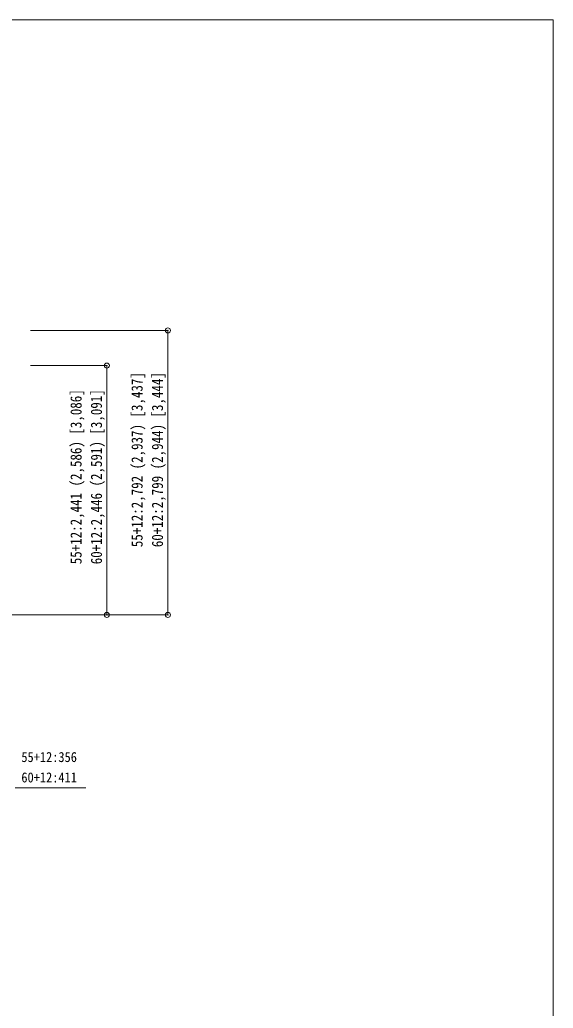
# Model space of a CAD drawing. Units: millimetres, scale not verified. Extents: x -88263 to 14131, y -29850 to 9646.
# Drawn here: x 8188 to 13424, y -54 to 9646 of the extents above; entities that cross this region are included whole.
import ezdxf
from ezdxf.enums import TextEntityAlignment as Align

# ---------------------------------------------------------------- set-up
doc = ezdxf.new("R2010")
doc.units = ezdxf.units.MM
doc.header["$LTSCALE"] = 50
doc.header["$PDMODE"] = 32
doc.header["$PDSIZE"] = 50
for name, color, linetype, lineweight in [('0-4_設備', 7, 'Continuous', 9), ('0-6_手摺', 5, 'Continuous', 5), ('F-0_ﾚｲﾔ240', 7, 'Continuous', 9)]:
    doc.layers.add(name, color=color, linetype=linetype, lineweight=lineweight)
doc.styles.add('ＭＳ ゴシック', font='')
doc.styles.get('ＭＳ ゴシック').set_extended_font_data('MS Gothic')

msp = doc.modelspace()

# ---------------------------------------------------------------- linework, layer by layer
at = {"layer": '0-4_設備'}
msp.add_line((8441.77, 3805.75), (7849.65, 3805.75), dxfattribs=at)
at = {"layer": '0-6_手摺', "color": 6, "lineweight": 9}
for p, q in [((9641.77, 6597.43), (8291.77, 6597.43)), ((9641.77, 6597.43), (9641.77, 3805.75)), ((9042.77, 6252.18), (8291.77, 6252.18)), ((9042.77, 6252.18), (9042.77, 3805.75)), ((9641.77, 3805.75), (8441.77, 3805.75)), ((9042.77, 3805.75), (8441.77, 3805.75)), ((8143.15, 2106.75), (8837.46, 2106.75))]:
    msp.add_line(p, q, dxfattribs=at)
at = {"layer": '0-6_手摺', "color": 6}
for p in [(9641.77, 6597.43), (9042.77, 6252.18), (9042.77, 3805.75), (9641.77, 3805.75)]:
    msp.add_point(p, dxfattribs=at)
at = {"layer": 'F-0_ﾚｲﾔ240', "color": 5, "lineweight": 5}
for p, q in [((-13975.76, 9645.57), (13424.24, 9645.57)), ((13424.24, 9645.57), (13424.24, -9754.43))]:
    msp.add_line(p, q, dxfattribs=at)

# ---------------------------------------------------------------- texts
at = {"layer": '0-6_手摺', "color": 7, "style": 'ＭＳ ゴシック', "width": 0.85}
for s, p in [('55+12:2,792 (2,937) [3,437]', (9426.77, 4470.09)), ('60+12:2,799 (2,944) [3,444]', (9626.77, 4470.09)), ('55+12:2,441 (2,586) [3,086]', (8827.77, 4302.36)), ('60+12:2,446 (2,591) [3,091]', (9027.77, 4302.36))]:
    msp.add_text(s, height=110, rotation=90, dxfattribs=at).set_placement(p, align=Align.BOTTOM_LEFT)
at = {"layer": '0-6_手摺', "color": 7, "style": 'ＭＳ ゴシック', "width": 0.9}
for s, p in [('55+12:356', (8203.55, 2331.75)), ('60+12:411', (8203.55, 2131.75))]:
    msp.add_text(s, height=98.97, dxfattribs=at).set_placement(p, align=Align.BOTTOM_LEFT)

doc.saveas('drawing.dxf')
